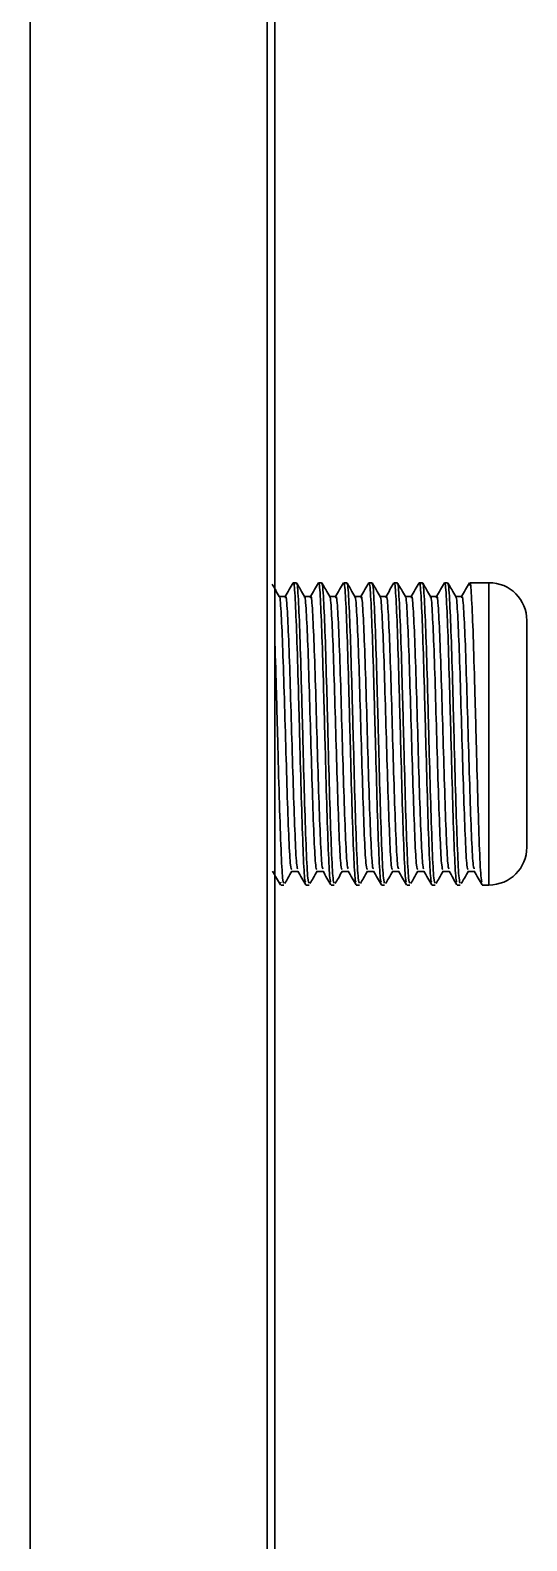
# Model space of a CAD drawing. Header units: millimetres. Extents: x -473 to 6267, y 319 to 3284.
# Drawn here: x 872.47 to 882.32, y 2581.96 to 2611.94 of the extents above; entities that cross this region are included whole.
import ezdxf

# ---------------------------------------------------------------- set-up
doc = ezdxf.new("R2010")
doc.units = ezdxf.units.MM
doc.layers.add('3mm', color=7, linetype='Continuous', lineweight=30)

msp = doc.modelspace()

# ---------------------------------------------------------------- linework, layer by layer
at = {"layer": '3mm', "lineweight": 30}
for p, q in [((872.468, 2722.978), (872.468, 2552.978)), ((877.168, 2552.978), (877.168, 2722.978)), ((877.318, 2722.828), (877.318, 2553.128)), ((877.748, 2600.978), (877.686, 2600.978)), ((878.248, 2600.978), (878.186, 2600.978)), ((878.748, 2600.978), (878.686, 2600.978)), ((879.248, 2600.978), (879.186, 2600.978)), ((879.748, 2600.978), (879.686, 2600.978)), ((880.248, 2600.978), (880.186, 2600.978)), ((880.748, 2600.978), (880.686, 2600.978)), ((881.568, 2600.978), (881.186, 2600.978)), ((881.568, 2594.978), (881.568, 2600.978)), ((877.53, 2600.707), (877.407, 2600.707)), ((878.03, 2600.707), (877.907, 2600.707)), ((878.53, 2600.707), (878.407, 2600.707)), ((879.03, 2600.707), (878.907, 2600.707)), ((879.53, 2600.707), (879.407, 2600.707)), ((880.03, 2600.707), (879.907, 2600.707)), ((880.53, 2600.707), (880.407, 2600.707)), ((881.03, 2600.707), (880.907, 2600.707)), ((882.318, 2600.228), (882.318, 2595.728)), ((877.655, 2595.249), (877.778, 2595.249)), ((878.155, 2595.249), (878.278, 2595.249)), ((878.655, 2595.249), (878.778, 2595.249)), ((879.155, 2595.249), (879.278, 2595.249)), ((879.655, 2595.249), (879.778, 2595.249)), ((880.155, 2595.249), (880.278, 2595.249)), ((880.655, 2595.249), (880.778, 2595.249)), ((881.155, 2595.249), (881.278, 2595.249)), ((877.436, 2595.017), (877.432, 2595.032)), ((877.436, 2594.978), (877.498, 2594.978)), ((877.936, 2594.978), (877.998, 2594.978)), ((878.436, 2594.978), (878.498, 2594.978)), ((878.936, 2594.978), (878.998, 2594.978)), ((879.436, 2594.978), (879.498, 2594.978)), ((879.936, 2594.978), (879.998, 2594.978)), ((880.436, 2594.978), (880.498, 2594.978)), ((880.936, 2594.978), (880.998, 2594.978)), ((881.436, 2594.978), (881.568, 2594.978))]:
    msp.add_line(p, q, dxfattribs=at)
for centre, start, end in [((881.568, 2600.228), 0, 90), ((881.568, 2595.728), 270, 0)]:
    msp.add_arc(centre, 0.75, start, end, dxfattribs=at)
for points, knots in [([(877.409, 2600.704), (877.382, 2600.749), (877.335, 2600.831), (877.288, 2600.912), (877.267, 2600.949)], [0, 0, 0, 0, 0.554483, 1, 1, 1, 1]), ([(877.683, 2600.975), (877.657, 2600.93), (877.604, 2600.84), (877.552, 2600.749), (877.526, 2600.704)], [0, 0, 0, 0, 0.500019, 1, 1, 1, 1]), ([(877.932, 2595.032), (877.925, 2595.044), (877.908, 2595.073), (877.88, 2595.634), (877.849, 2596.558), (877.818, 2597.716), (877.786, 2598.906), (877.755, 2599.967), (877.724, 2600.686), (877.701, 2601.018), (877.688, 2600.951), (877.686, 2600.939)], [0, 0, 0, 0, 0.084541, 0.211387, 0.338233, 0.465078, 0.591924, 0.71877, 0.845616, 0.972462, 1, 1, 1, 1]), ([(877.998, 2595.017), (877.99, 2595.029), (877.972, 2595.055), (877.943, 2595.632), (877.911, 2596.558), (877.88, 2597.716), (877.849, 2598.906), (877.818, 2599.967), (877.786, 2600.686), (877.763, 2601.018), (877.751, 2600.951), (877.748, 2600.939)], [0, 0, 0, 0, 0.097863, 0.222863, 0.347863, 0.472863, 0.597863, 0.722863, 0.847863, 0.972863, 1, 1, 1, 1]), ([(877.909, 2600.704), (877.882, 2600.749), (877.835, 2600.831), (877.788, 2600.912), (877.767, 2600.949)], [0, 0, 0, 0, 0.554483, 1, 1, 1, 1]), ([(878.183, 2600.975), (878.157, 2600.93), (878.104, 2600.84), (878.052, 2600.749), (878.026, 2600.704)], [0, 0, 0, 0, 0.500019, 1, 1, 1, 1]), ([(878.432, 2595.032), (878.425, 2595.044), (878.408, 2595.073), (878.38, 2595.634), (878.349, 2596.558), (878.318, 2597.716), (878.286, 2598.906), (878.255, 2599.967), (878.224, 2600.686), (878.201, 2601.018), (878.188, 2600.951), (878.186, 2600.939)], [0, 0, 0, 0, 0.084541, 0.211387, 0.338233, 0.465078, 0.591924, 0.71877, 0.845616, 0.972462, 1, 1, 1, 1]), ([(878.498, 2595.017), (878.49, 2595.029), (878.472, 2595.055), (878.443, 2595.632), (878.411, 2596.558), (878.38, 2597.716), (878.349, 2598.906), (878.318, 2599.967), (878.286, 2600.686), (878.263, 2601.018), (878.251, 2600.951), (878.248, 2600.939)], [0, 0, 0, 0, 0.097863, 0.222863, 0.347863, 0.472863, 0.597863, 0.722863, 0.847863, 0.972863, 1, 1, 1, 1]), ([(878.409, 2600.704), (878.382, 2600.749), (878.335, 2600.831), (878.288, 2600.912), (878.267, 2600.949)], [0, 0, 0, 0, 0.554483, 1, 1, 1, 1]), ([(878.683, 2600.975), (878.657, 2600.93), (878.604, 2600.84), (878.552, 2600.749), (878.526, 2600.704)], [0, 0, 0, 0, 0.500019, 1, 1, 1, 1]), ([(878.932, 2595.032), (878.925, 2595.044), (878.908, 2595.073), (878.88, 2595.634), (878.849, 2596.558), (878.818, 2597.716), (878.786, 2598.906), (878.755, 2599.967), (878.724, 2600.686), (878.701, 2601.018), (878.688, 2600.951), (878.686, 2600.939)], [0, 0, 0, 0, 0.0845405, 0.2113865, 0.3382325, 0.4650785, 0.5919245, 0.7187704, 0.8456164, 0.9724624, 1, 1, 1, 1]), ([(878.998, 2595.017), (878.99, 2595.029), (878.972, 2595.055), (878.943, 2595.632), (878.911, 2596.558), (878.88, 2597.716), (878.849, 2598.906), (878.818, 2599.967), (878.786, 2600.686), (878.763, 2601.018), (878.751, 2600.951), (878.748, 2600.939)], [0, 0, 0, 0, 0.097863, 0.222863, 0.347863, 0.472863, 0.597863, 0.722863, 0.847863, 0.972863, 1, 1, 1, 1]), ([(878.909, 2600.704), (878.882, 2600.749), (878.835, 2600.831), (878.788, 2600.912), (878.767, 2600.949)], [0, 0, 0, 0, 0.554483, 1, 1, 1, 1]), ([(879.183, 2600.975), (879.157, 2600.93), (879.104, 2600.84), (879.052, 2600.749), (879.026, 2600.704)], [0, 0, 0, 0, 0.500019, 1, 1, 1, 1]), ([(879.432, 2595.032), (879.425, 2595.044), (879.408, 2595.073), (879.38, 2595.634), (879.349, 2596.558), (879.318, 2597.716), (879.286, 2598.906), (879.255, 2599.967), (879.224, 2600.686), (879.201, 2601.018), (879.188, 2600.951), (879.186, 2600.939)], [0, 0, 0, 0, 0.0845405, 0.2113865, 0.3382325, 0.4650785, 0.5919245, 0.7187704, 0.8456164, 0.9724624, 1, 1, 1, 1]), ([(879.498, 2595.017), (879.49, 2595.029), (879.472, 2595.055), (879.443, 2595.632), (879.411, 2596.558), (879.38, 2597.716), (879.349, 2598.906), (879.318, 2599.967), (879.286, 2600.686), (879.263, 2601.018), (879.251, 2600.951), (879.248, 2600.939)], [0, 0, 0, 0, 0.097863, 0.222863, 0.347863, 0.472863, 0.597863, 0.722863, 0.847863, 0.972863, 1, 1, 1, 1]), ([(879.409, 2600.704), (879.382, 2600.749), (879.335, 2600.831), (879.288, 2600.912), (879.267, 2600.949)], [0, 0, 0, 0, 0.554483, 1, 1, 1, 1]), ([(879.683, 2600.975), (879.657, 2600.93), (879.604, 2600.84), (879.552, 2600.749), (879.526, 2600.704)], [0, 0, 0, 0, 0.500019, 1, 1, 1, 1]), ([(879.932, 2595.032), (879.925, 2595.044), (879.908, 2595.073), (879.88, 2595.634), (879.849, 2596.558), (879.818, 2597.716), (879.786, 2598.906), (879.755, 2599.967), (879.724, 2600.686), (879.701, 2601.018), (879.688, 2600.951), (879.686, 2600.939)], [0, 0, 0, 0, 0.084541, 0.211387, 0.338233, 0.465078, 0.591924, 0.71877, 0.845616, 0.972462, 1, 1, 1, 1]), ([(879.998, 2595.017), (879.99, 2595.029), (879.972, 2595.055), (879.943, 2595.632), (879.911, 2596.558), (879.88, 2597.716), (879.849, 2598.906), (879.818, 2599.967), (879.786, 2600.686), (879.763, 2601.018), (879.751, 2600.951), (879.748, 2600.939)], [0, 0, 0, 0, 0.097863, 0.222863, 0.347863, 0.472863, 0.597863, 0.722863, 0.847863, 0.972863, 1, 1, 1, 1]), ([(879.909, 2600.704), (879.882, 2600.749), (879.835, 2600.831), (879.788, 2600.912), (879.767, 2600.949)], [0, 0, 0, 0, 0.554483, 1, 1, 1, 1]), ([(880.183, 2600.975), (880.157, 2600.93), (880.104, 2600.84), (880.052, 2600.749), (880.026, 2600.704)], [0, 0, 0, 0, 0.500019, 1, 1, 1, 1]), ([(880.432, 2595.032), (880.425, 2595.044), (880.408, 2595.073), (880.38, 2595.634), (880.349, 2596.558), (880.318, 2597.716), (880.286, 2598.906), (880.255, 2599.967), (880.224, 2600.686), (880.201, 2601.018), (880.188, 2600.951), (880.186, 2600.939)], [0, 0, 0, 0, 0.084541, 0.211387, 0.338233, 0.465078, 0.591924, 0.71877, 0.845616, 0.972462, 1, 1, 1, 1]), ([(880.498, 2595.017), (880.49, 2595.029), (880.472, 2595.055), (880.443, 2595.632), (880.411, 2596.558), (880.38, 2597.716), (880.349, 2598.906), (880.318, 2599.967), (880.286, 2600.686), (880.263, 2601.018), (880.251, 2600.951), (880.248, 2600.939)], [0, 0, 0, 0, 0.097863, 0.222863, 0.347863, 0.472863, 0.597863, 0.722863, 0.847863, 0.972863, 1, 1, 1, 1]), ([(880.409, 2600.704), (880.382, 2600.749), (880.335, 2600.831), (880.288, 2600.912), (880.267, 2600.949)], [0, 0, 0, 0, 0.554483, 1, 1, 1, 1]), ([(880.683, 2600.975), (880.657, 2600.93), (880.604, 2600.84), (880.552, 2600.749), (880.526, 2600.704)], [0, 0, 0, 0, 0.500019, 1, 1, 1, 1]), ([(880.932, 2595.032), (880.925, 2595.044), (880.908, 2595.073), (880.88, 2595.634), (880.849, 2596.558), (880.818, 2597.716), (880.786, 2598.906), (880.755, 2599.967), (880.724, 2600.686), (880.701, 2601.018), (880.688, 2600.951), (880.686, 2600.939)], [0, 0, 0, 0, 0.084541, 0.211387, 0.338233, 0.465078, 0.591924, 0.71877, 0.845616, 0.972462, 1, 1, 1, 1]), ([(880.998, 2595.017), (880.99, 2595.029), (880.972, 2595.055), (880.943, 2595.632), (880.911, 2596.558), (880.88, 2597.716), (880.849, 2598.906), (880.818, 2599.967), (880.786, 2600.686), (880.763, 2601.018), (880.751, 2600.951), (880.748, 2600.939)], [0, 0, 0, 0, 0.097863, 0.222863, 0.347863, 0.472863, 0.597863, 0.722863, 0.847863, 0.972863, 1, 1, 1, 1]), ([(880.909, 2600.704), (880.882, 2600.749), (880.835, 2600.831), (880.788, 2600.912), (880.767, 2600.949)], [0, 0, 0, 0, 0.554483, 1, 1, 1, 1]), ([(881.183, 2600.975), (881.157, 2600.93), (881.104, 2600.84), (881.052, 2600.749), (881.026, 2600.704)], [0, 0, 0, 0, 0.500019, 1, 1, 1, 1]), ([(881.432, 2595.032), (881.425, 2595.044), (881.408, 2595.073), (881.38, 2595.634), (881.349, 2596.558), (881.318, 2597.716), (881.286, 2598.907), (881.255, 2599.966), (881.224, 2600.691), (881.2, 2601.024), (881.186, 2600.944), (881.182, 2600.924)], [0, 0, 0, 0, 0.08331, 0.20831, 0.33331, 0.45831, 0.58331, 0.70831, 0.83331, 0.95831, 1, 1, 1, 1]), ([(877.655, 2595.284), (877.646, 2595.295), (877.628, 2595.319), (877.599, 2595.844), (877.568, 2596.686), (877.536, 2597.739), (877.505, 2598.822), (877.474, 2599.789), (877.443, 2600.437), (877.421, 2600.739), (877.409, 2600.691), (877.408, 2600.687)], [0, 0, 0, 0, 0.099518, 0.226482, 0.353446, 0.48041, 0.607374, 0.734339, 0.861303, 0.988267, 1, 1, 1, 1]), ([(877.776, 2595.299), (877.769, 2595.309), (877.752, 2595.335), (877.724, 2595.846), (877.693, 2596.686), (877.661, 2597.739), (877.63, 2598.822), (877.599, 2599.787), (877.568, 2600.442), (877.545, 2600.744), (877.532, 2600.683), (877.53, 2600.672)], [0, 0, 0, 0, 0.083986, 0.21091, 0.337833, 0.464757, 0.591681, 0.718605, 0.845528, 0.972452, 1, 1, 1, 1]), ([(878.155, 2595.284), (878.146, 2595.295), (878.128, 2595.319), (878.099, 2595.844), (878.068, 2596.686), (878.036, 2597.739), (878.005, 2598.822), (877.974, 2599.789), (877.943, 2600.437), (877.921, 2600.739), (877.909, 2600.691), (877.908, 2600.687)], [0, 0, 0, 0, 0.099518, 0.226482, 0.353446, 0.48041, 0.607374, 0.734339, 0.861303, 0.988267, 1, 1, 1, 1]), ([(878.276, 2595.299), (878.269, 2595.309), (878.252, 2595.335), (878.224, 2595.846), (878.193, 2596.686), (878.161, 2597.739), (878.13, 2598.822), (878.099, 2599.787), (878.068, 2600.442), (878.045, 2600.744), (878.032, 2600.683), (878.03, 2600.672)], [0, 0, 0, 0, 0.083986, 0.21091, 0.337833, 0.464757, 0.591681, 0.718605, 0.845528, 0.972452, 1, 1, 1, 1]), ([(878.655, 2595.284), (878.646, 2595.295), (878.628, 2595.319), (878.599, 2595.844), (878.568, 2596.686), (878.536, 2597.739), (878.505, 2598.822), (878.474, 2599.789), (878.443, 2600.437), (878.421, 2600.739), (878.409, 2600.691), (878.408, 2600.687)], [0, 0, 0, 0, 0.099518, 0.226482, 0.353446, 0.48041, 0.607374, 0.734339, 0.861303, 0.988267, 1, 1, 1, 1]), ([(878.776, 2595.299), (878.769, 2595.309), (878.752, 2595.335), (878.724, 2595.846), (878.693, 2596.686), (878.661, 2597.739), (878.63, 2598.822), (878.599, 2599.787), (878.568, 2600.442), (878.545, 2600.744), (878.532, 2600.683), (878.53, 2600.672)], [0, 0, 0, 0, 0.083986, 0.21091, 0.337833, 0.464757, 0.591681, 0.718605, 0.845528, 0.972452, 1, 1, 1, 1]), ([(879.155, 2595.284), (879.146, 2595.295), (879.128, 2595.319), (879.099, 2595.844), (879.068, 2596.686), (879.036, 2597.739), (879.005, 2598.822), (878.974, 2599.789), (878.943, 2600.437), (878.921, 2600.739), (878.909, 2600.691), (878.908, 2600.687)], [0, 0, 0, 0, 0.099518, 0.226482, 0.353446, 0.48041, 0.607374, 0.734339, 0.861303, 0.988267, 1, 1, 1, 1]), ([(879.276, 2595.299), (879.269, 2595.309), (879.252, 2595.335), (879.224, 2595.846), (879.193, 2596.686), (879.161, 2597.739), (879.13, 2598.822), (879.099, 2599.787), (879.068, 2600.442), (879.045, 2600.744), (879.032, 2600.683), (879.03, 2600.672)], [0, 0, 0, 0, 0.083986, 0.21091, 0.337833, 0.464757, 0.591681, 0.718605, 0.845528, 0.972452, 1, 1, 1, 1]), ([(879.655, 2595.284), (879.646, 2595.295), (879.628, 2595.319), (879.599, 2595.844), (879.568, 2596.686), (879.536, 2597.739), (879.505, 2598.822), (879.474, 2599.789), (879.443, 2600.437), (879.421, 2600.739), (879.409, 2600.691), (879.408, 2600.687)], [0, 0, 0, 0, 0.099518, 0.226482, 0.353446, 0.48041, 0.607374, 0.734339, 0.861303, 0.988267, 1, 1, 1, 1]), ([(879.776, 2595.299), (879.769, 2595.309), (879.752, 2595.335), (879.724, 2595.846), (879.693, 2596.686), (879.661, 2597.739), (879.63, 2598.822), (879.599, 2599.787), (879.568, 2600.442), (879.545, 2600.744), (879.532, 2600.683), (879.53, 2600.672)], [0, 0, 0, 0, 0.083986, 0.21091, 0.337833, 0.464757, 0.591681, 0.718605, 0.845528, 0.972452, 1, 1, 1, 1]), ([(880.155, 2595.284), (880.146, 2595.295), (880.128, 2595.319), (880.099, 2595.844), (880.068, 2596.686), (880.036, 2597.739), (880.005, 2598.822), (879.974, 2599.789), (879.943, 2600.437), (879.921, 2600.739), (879.909, 2600.691), (879.908, 2600.687)], [0, 0, 0, 0, 0.099518, 0.226482, 0.353446, 0.48041, 0.607374, 0.734339, 0.861303, 0.988267, 1, 1, 1, 1]), ([(880.276, 2595.299), (880.269, 2595.309), (880.252, 2595.335), (880.224, 2595.846), (880.193, 2596.686), (880.161, 2597.739), (880.13, 2598.822), (880.099, 2599.787), (880.068, 2600.442), (880.045, 2600.744), (880.032, 2600.683), (880.03, 2600.672)], [0, 0, 0, 0, 0.083986, 0.21091, 0.337833, 0.464757, 0.591681, 0.718605, 0.845528, 0.972452, 1, 1, 1, 1]), ([(880.655, 2595.284), (880.646, 2595.295), (880.628, 2595.319), (880.599, 2595.844), (880.568, 2596.686), (880.536, 2597.739), (880.505, 2598.822), (880.474, 2599.789), (880.443, 2600.437), (880.421, 2600.739), (880.409, 2600.691), (880.408, 2600.687)], [0, 0, 0, 0, 0.099518, 0.226482, 0.353446, 0.48041, 0.607374, 0.734339, 0.861303, 0.988267, 1, 1, 1, 1]), ([(880.776, 2595.299), (880.769, 2595.309), (880.752, 2595.335), (880.724, 2595.846), (880.693, 2596.686), (880.661, 2597.739), (880.63, 2598.822), (880.599, 2599.787), (880.568, 2600.442), (880.545, 2600.744), (880.532, 2600.683), (880.53, 2600.672)], [0, 0, 0, 0, 0.083986, 0.21091, 0.337833, 0.464757, 0.591681, 0.718605, 0.845528, 0.972452, 1, 1, 1, 1]), ([(881.155, 2595.284), (881.146, 2595.295), (881.128, 2595.319), (881.099, 2595.844), (881.068, 2596.686), (881.036, 2597.739), (881.005, 2598.822), (880.974, 2599.789), (880.943, 2600.437), (880.921, 2600.739), (880.909, 2600.691), (880.908, 2600.687)], [0, 0, 0, 0, 0.099518, 0.226482, 0.353446, 0.48041, 0.607374, 0.734339, 0.861303, 0.988267, 1, 1, 1, 1]), ([(881.276, 2595.299), (881.269, 2595.309), (881.252, 2595.335), (881.224, 2595.846), (881.193, 2596.686), (881.161, 2597.739), (881.13, 2598.822), (881.099, 2599.787), (881.068, 2600.442), (881.045, 2600.744), (881.032, 2600.683), (881.03, 2600.672)], [0, 0, 0, 0, 0.083986, 0.21091, 0.337833, 0.464757, 0.591681, 0.718605, 0.845528, 0.972452, 1, 1, 1, 1]), ([(877.498, 2595.017), (877.49, 2595.029), (877.472, 2595.055), (877.443, 2595.632), (877.411, 2596.56), (877.38, 2597.712), (877.349, 2598.921), (877.328, 2599.58), (877.318, 2599.91)], [0, 0, 0, 0, 0.1353827, 0.3083061, 0.4812296, 0.6541531, 0.8270765, 1, 1, 1, 1]), ([(877.276, 2595.252), (877.302, 2595.207), (877.354, 2595.116), (877.407, 2595.026), (877.433, 2594.981)], [0, 0, 0, 0, 0.4999811, 1, 1, 1, 1]), ([(877.517, 2595.008), (877.538, 2595.044), (877.585, 2595.125), (877.632, 2595.207), (877.659, 2595.252)], [0, 0, 0, 0, 0.445517, 1, 1, 1, 1]), ([(877.776, 2595.252), (877.802, 2595.207), (877.854, 2595.116), (877.907, 2595.026), (877.933, 2594.981)], [0, 0, 0, 0, 0.499981, 1, 1, 1, 1]), ([(878.017, 2595.008), (878.038, 2595.044), (878.085, 2595.125), (878.132, 2595.207), (878.159, 2595.252)], [0, 0, 0, 0, 0.445517, 1, 1, 1, 1]), ([(878.276, 2595.252), (878.302, 2595.207), (878.354, 2595.116), (878.407, 2595.026), (878.433, 2594.981)], [0, 0, 0, 0, 0.499981, 1, 1, 1, 1]), ([(878.517, 2595.008), (878.538, 2595.044), (878.585, 2595.125), (878.632, 2595.207), (878.659, 2595.252)], [0, 0, 0, 0, 0.445517, 1, 1, 1, 1]), ([(878.776, 2595.252), (878.802, 2595.207), (878.854, 2595.116), (878.907, 2595.026), (878.933, 2594.981)], [0, 0, 0, 0, 0.499981, 1, 1, 1, 1]), ([(879.017, 2595.008), (879.038, 2595.044), (879.085, 2595.125), (879.132, 2595.207), (879.159, 2595.252)], [0, 0, 0, 0, 0.445517, 1, 1, 1, 1]), ([(879.276, 2595.252), (879.302, 2595.207), (879.354, 2595.116), (879.407, 2595.026), (879.433, 2594.981)], [0, 0, 0, 0, 0.499981, 1, 1, 1, 1]), ([(879.517, 2595.008), (879.538, 2595.044), (879.585, 2595.125), (879.632, 2595.207), (879.659, 2595.252)], [0, 0, 0, 0, 0.445517, 1, 1, 1, 1]), ([(879.776, 2595.252), (879.802, 2595.207), (879.854, 2595.116), (879.907, 2595.026), (879.933, 2594.981)], [0, 0, 0, 0, 0.499981, 1, 1, 1, 1]), ([(880.017, 2595.008), (880.038, 2595.044), (880.085, 2595.125), (880.132, 2595.207), (880.159, 2595.252)], [0, 0, 0, 0, 0.445517, 1, 1, 1, 1]), ([(880.276, 2595.252), (880.302, 2595.207), (880.354, 2595.116), (880.407, 2595.026), (880.433, 2594.981)], [0, 0, 0, 0, 0.499981, 1, 1, 1, 1]), ([(880.517, 2595.008), (880.538, 2595.044), (880.585, 2595.125), (880.632, 2595.207), (880.659, 2595.252)], [0, 0, 0, 0, 0.445517, 1, 1, 1, 1]), ([(880.776, 2595.252), (880.802, 2595.207), (880.854, 2595.116), (880.907, 2595.026), (880.933, 2594.981)], [0, 0, 0, 0, 0.499981, 1, 1, 1, 1]), ([(881.017, 2595.008), (881.038, 2595.044), (881.085, 2595.125), (881.132, 2595.207), (881.159, 2595.252)], [0, 0, 0, 0, 0.445517, 1, 1, 1, 1]), ([(881.276, 2595.252), (881.302, 2595.207), (881.354, 2595.116), (881.407, 2595.026), (881.433, 2594.981)], [0, 0, 0, 0, 0.499981, 1, 1, 1, 1])]:
    msp.add_open_spline(points, degree=3, knots=knots, dxfattribs=at)

doc.saveas('drawing.dxf')
